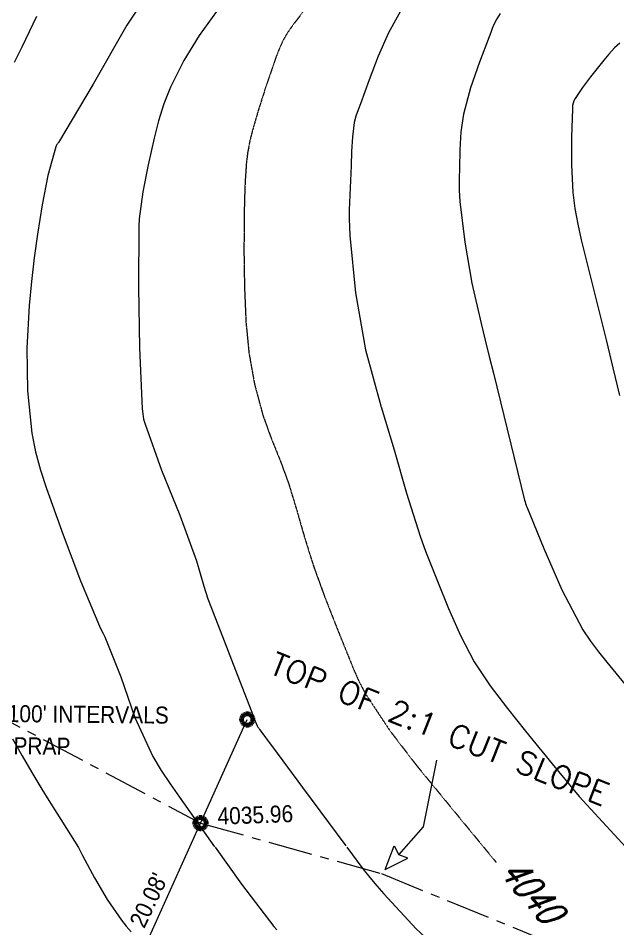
# Model space of a CAD drawing. Header units: inches. Extents: x 2775 to 17527, y 515 to 14737.
# Drawn here: x 7086 to 7721, y 4064 to 5027 of the extents above; entities that cross this region are included whole.
import ezdxf
from ezdxf.enums import TextEntityAlignment as Align

# ---------------------------------------------------------------- set-up
doc = ezdxf.new("R2010")
doc.units = ezdxf.units.IN
doc.header["$LTSCALE"] = 0.5
doc.header["$MEASUREMENT"] = 0
doc.linetypes.add('CENTER', pattern=[2, 1.25, -0.25, 0.25, -0.25])
doc.linetypes.add('HIDDEN', pattern=[0.375, 0.25, -0.125])
for name, color, linetype, lineweight in [('ARCHENT RD', 3, 'CENTER', 20), ('CONTROL', 6, 'CENTER', 25), ('LAYOUT', 6, 'CENTER', 25), ('Object', 4, 'CONTINUOUS', 30), ('VX-TOPO-MAJR', 1, 'HIDDEN', 20), ('VX-TOPO-MINR', 7, 'CONTINUOUS', 5)]:
    doc.layers.add(name, color=color, linetype=linetype, lineweight=lineweight)
doc.layers.add('TEXT', color=7, linetype='CONTINUOUS')
doc.styles.add('EXIST', font='romans.shx', dxfattribs={"width": 0.75, "oblique": 20, "height": 12})
doc.styles.add('SPHAND', font='SPHAND', dxfattribs={"bigfont": 'SPHAND'})
doc.styles.get("Standard").update_dxf_attribs({"font": 'romans.shx', "width": 0.75})

msp = doc.modelspace()

# ---------------------------------------------------------------- linework, layer by layer
at = {"layer": 'ARCHENT RD', "color": 4, "lineweight": 20, "ltscale": 75}
for p, q in [((7046.5931, 4299.0347, 3818.4722), (7279.2356, 4175.4356)), ((7279.2356, 4175.4356), (7470.8301, 4121.961)), ((7279.2356, 4175.4356), (7470.8301, 4121.961)), ((7470.8301, 4121.961), (7661.7408, 4043.9299))]:
    msp.add_line(p, q, dxfattribs=at)
at = {"layer": 'CONTROL', "linetype": 'Continuous', "lineweight": 5, "ltscale": 25}
for p, q in [((7279.2356, 4175.4356), (7328.6618, 4285.0027)), ((7180.0861, 3955.6426), (7279.2356, 4175.4356))]:
    msp.add_line(p, q, dxfattribs=at)
at = {"layer": 'LAYOUT', "color": 30, "lineweight": 106, "ltscale": 150}
msp.add_circle((7328.6618, 4285.0027), 6.0001, dxfattribs=at)
at = {"layer": 'LAYOUT', "color": 6, "lineweight": 106, "ltscale": 150}
msp.add_circle((7279.2356, 4175.4349), 6.0001, dxfattribs=at)
at = {"layer": 'Object', "color": 7, "lineweight": 30}
msp.add_lwpolyline([(6465.7965, 4883.7246, 0.00006933), (6465.6834, 4883.2753, 0.04860432), (6453.2139, 4800.4236, 0.03884362), (6456.1403, 4685.2295, 0.04549145), (6475.1961, 4588.222, 0.04560779), (6511.3689, 4496.6051, 0.03377167), (6570.2227, 4397.2337, 0.04082939), (6626.7117, 4327.9249, 0.02123933), (6725.447, 4233.5409, 0.03334345), (6787.0252, 4186.3649, 0.00758032), (6887.5223, 4121.6779, 0.00798766), (6984.4332, 4063.4841, 0.00602465), (7144.4506, 3973.3976, 0.02099905), (7183.4185, 3954.1535, 0.00980431), (7228.3984, 3935.2892, 0.00274276), (7396.7393, 3869.6046, 0.00373548)], format="xyb", dxfattribs=at)
at = {"layer": 'Object', "color": 7, "lineweight": 20}
for points in [[(6478.6526, 4885.604, 0.00081734), (6477.3206, 4880.347, 0.04860432), (6465.1975, 4799.7969, 0.03884362), (6468.0766, 4686.4639, 0.04549145), (6486.7124, 4591.5946, 0.04560779), (6522.083, 4502.0097, 0.03377167), (6580.1117, 4404.0314, 0.04082939), (6635.3645, 4336.2393, 0.02123933), (6733.3632, 4242.5594, 0.03334345), (6793.6723, 4196.3557, 0.00758032), (6893.8635, 4131.8656, 0.00798766), (6990.4457, 4073.8692, 0.00602465), (7150.2111, 3983.9246, 0.02099905), (7188.2756, 3965.1265, 0.00980431), (7232.8216, 3946.4442, 0.00281078), (7405.2206, 3879.2033, 0.00001121), (7405.6727, 3879.0299, 0.00796278)], [(6504.3975, 4889.3081, 0.00233943), (6500.595, 4874.4904, 0.04860432), (6489.1648, 4798.5434, 0.03884362), (6491.9493, 4688.9327, 0.04549145), (6509.745, 4598.3398, 0.04560779), (6543.5111, 4512.8188, 0.03377167), (6599.8895, 4417.6269, 0.04082939), (6652.6701, 4352.868, 0.02123933), (6749.1957, 4260.5965, 0.03334345), (6806.9666, 4216.3373, 0.00758032), (6906.5459, 4152.241, 0.00798766), (7002.4707, 4094.6393, 0.00602465), (7161.7321, 4004.9784, 0.02099905), (7197.99, 3987.0726, 0.00980431), (7241.6681, 3968.7543, 0.00281078), (7413.8157, 3901.6114, 0.00001121), (7414.2667, 3901.4384, 0.00001121)]]:
    msp.add_lwpolyline(points, format="xyb", dxfattribs=at)
at = {"layer": 'TEXT', "color": 7, "lineweight": 9}
for p, q in [((7515.2462, 4171.4333), (7529.2654, 4241.9577)), ((7488.8758, 4141.9973), (7515.2462, 4171.4333)), ((7474.7272, 4126.2039), (7483.9768, 4151.2699)), ((7483.9768, 4151.2699), (7488.8758, 4141.9973)), ((7498.6293, 4138.1434), (7488.8758, 4141.9973)), ((7474.7272, 4126.2039), (7498.6293, 4138.1434))]:
    msp.add_line(p, q, dxfattribs=at)
at = {"layer": 'VX-TOPO-MAJR', "flags": 128}
msp.add_lwpolyline([(8579.6405, 5840.6311), (8531.1839, 5808.1715), (8429.5503, 5778.0431), (8335.2581, 5737.2069), (8305.4255, 5713.6516), (8276.2311, 5688.631), (8246.1751, 5665.3103), (8136.2714, 5611.4428), (8019.2381, 5567.6902), (7914.9532, 5504.086), (7907.7114, 5494.8575), (7901.9249, 5484.4543), (7895.274, 5474.8035), (7852.9492, 5430.9759), (7809.2481, 5388.0315), (7766.7822, 5344.4025), (7757.4064, 5331.4989), (7748.8185, 5317.8204), (7738.0673, 5305.8858), (7719.6439, 5297.1605), (7699.1347, 5293.0161), (7679.4578, 5287.2379), (7671.2459, 5282.7599), (7663.1472, 5277.886), (7654.8503, 5273.5535), (7650.5115, 5272.4588), (7645.9636, 5271.9014), (7641.7024, 5270.5866), (7620.702, 5256.3442), (7601.0373, 5239.9695), (7580.6827, 5224.9552), (7562.821, 5215.834), (7544.3827, 5207.4118), (7527.2555, 5196.7806), (7512.8866, 5184.0638), (7499.605, 5170.3073), (7486.9726, 5155.8738), (7450.2427, 5112.0776), (7414.366, 5067.8115), (7379.3618, 5022.6448), (7374.5982, 5016.2099), (7370.1368, 5009.5917), (7366.2138, 5002.6109), (7362.2766, 4993.847), (7358.8573, 4984.9151), (7355.6831, 4975.873), (7348.0366, 4953.4065), (7340.7916, 4930.8548), (7334.1383, 4908.0333), (7331.3137, 4896.5954), (7329.1373, 4885.0553), (7327.7071, 4873.3865), (7326.3992, 4854.0182), (7325.6922, 4834.6557), (7325.3373, 4815.2617), (7325.1523, 4778.5298), (7325.7281, 4741.8409), (7327.2766, 4705.2377), (7330.5053, 4672.1517), (7336.4285, 4639.3419), (7345.14, 4606.8833), (7353.9697, 4582.3958), (7363.641, 4558.4683), (7372.5297, 4534.2936), (7381.4301, 4504.7977), (7389.9474, 4475.1501), (7399.2596, 4445.7492), (7410.671, 4414.4601), (7422.8148, 4383.4514), (7435.301, 4352.54), (7440.8688, 4338.7989), (7446.8232, 4325.2414), (7453.7584, 4312.0992), (7479.5482, 4273.1581), (7507.8817, 4236.2354), (7591.9489, 4133.9735)], dxfattribs=at)
at = {"layer": 'VX-TOPO-MINR', "ltscale": 50}
for points in [[(7240.9007, 5079.2996), (7201.2158, 5019.5099), (7165.5515, 4957.0199), (7128.8019, 4895.2884), (7128.3219, 4894.5807), (7127.8276, 4893.8816), (7127.3433, 4893.1731), (7126.8624, 4892.4023), (7126.4367, 4891.6019), (7126.0946, 4890.7567), (7117.5965, 4860.2621), (7111.525, 4829.4291), (7106.6952, 4798.297), (7103.2295, 4773.1812), (7100.2948, 4748.0579), (7097.9762, 4722.8188), (7095.5288, 4677.6722), (7096.0077, 4632.5385), (7100.5838, 4587.9079), (7104.5713, 4568.2023), (7109.9531, 4548.7298), (7116.3011, 4529.436), (7133.7634, 4480.1486), (7152.1765, 4431.5215), (7172.3689, 4383.5628), (7174.2226, 4379.7673), (7176.1938, 4376.0339), (7178.0878, 4372.2691), (7194.7579, 4330.0765), (7209.8091, 4287.1136), (7228.5761, 4245.8086), (7237.5319, 4231.0885), (7247.1557, 4216.8269), (7257.074, 4202.7367), (7260.9754, 4197.204)], [(7240.9007, 5079.2996), (7201.2158, 5019.5099), (7165.5515, 4957.0199), (7128.8019, 4895.2884), (7128.3219, 4894.5807), (7127.8276, 4893.8816), (7127.3433, 4893.1731), (7126.8624, 4892.4023), (7126.4367, 4891.6019), (7126.0946, 4890.7567), (7117.5965, 4860.2621), (7111.525, 4829.4291), (7106.6952, 4798.297), (7103.2295, 4773.1812), (7100.2948, 4748.0579), (7097.9762, 4722.8188), (7095.5288, 4677.6722), (7096.0077, 4632.5385), (7100.5838, 4587.9079), (7104.5713, 4568.2023), (7109.9531, 4548.7298), (7116.3011, 4529.436), (7133.7634, 4480.1486), (7152.1765, 4431.5215), (7172.3689, 4383.5628), (7174.2226, 4379.7673), (7176.1938, 4376.0339), (7178.0878, 4372.2691), (7194.7579, 4330.0765), (7209.8091, 4287.1136), (7228.5761, 4245.8086), (7237.5319, 4231.0885), (7247.1557, 4216.8269), (7257.074, 4202.7367), (7294.1506, 4150.157)], [(7496.4057, 5044.5366), (7477.934, 5011.2794), (7467.1105, 4986.5982), (7457.5503, 4961.5174), (7448.3728, 4936.2227), (7445.8401, 4929.6998), (7443.441, 4923.1477), (7441.7565, 4916.3836), (7439.9696, 4901.1593), (7439.1207, 4885.9019), (7438.5176, 4870.6259), (7437.8107, 4855.0549), (7437.1638, 4839.4855), (7436.6123, 4823.8957), (7436.494, 4814.8328), (7436.6724, 4805.7777), (7437.0909, 4796.7438), (7443.0058, 4736.1297), (7453.8572, 4676.0218), (7469.8168, 4616.5571), (7469.9275, 4616.2502), (7470.0487, 4615.9502), (7470.1602, 4615.6471), (7483.9174, 4570.0554), (7497.0826, 4524.2292), (7511.4764, 4478.7843), (7517.2885, 4462.8483), (7523.4735, 4447.0551), (7529.8328, 4431.3115), (7541.5836, 4402.3111), (7554.1503, 4373.6983), (7568.7869, 4345.962), (7585.6075, 4320.5639), (7604.087, 4296.4822), (7623.1571, 4272.7808), (7651.2832, 4237.9974), (7679.8821, 4203.7124), (7729.353, 4149.9297)], [(7296.0191, 5033.7322), (7277.8094, 5008.5035), (7261.5833, 4981.9318), (7247.4024, 4953.9274), (7240.3876, 4936.3058), (7234.8708, 4918.3056), (7230.2677, 4899.9739), (7223.7433, 4871.5938), (7218.1388, 4843.1411), (7214.378, 4814.3707), (7214.2038, 4811.7906), (7214.1096, 4809.2113), (7214.0623, 4806.6277), (7213.738, 4742.2286), (7214.7475, 4677.9051), (7217.4624, 4613.7317), (7218.0048, 4608.1737), (7218.9998, 4602.6621), (7220.4632, 4597.2095), (7238.012, 4548.5414), (7257.2333, 4500.9864), (7274.8992, 4452.9401), (7278.8705, 4439.5126), (7282.6678, 4426.0162), (7287.0427, 4412.7141), (7302.3019, 4372.617), (7317.8412, 4332.629), (7333.4625, 4292.6648), (7335.3058, 4287.8772), (7337.1739, 4283.1003), (7339.1711, 4278.3662), (7339.9185, 4277.0014), (7340.8148, 4275.7219), (7341.7497, 4274.4689), (7346.2552, 4268.2856), (7350.7672, 4262.1087), (7355.2938, 4255.9419), (7387.1124, 4212.8831), (7398.2948, 4197.8398)], [(7296.0191, 5033.7322), (7277.8094, 5008.5035), (7261.5833, 4981.9318), (7247.4024, 4953.9274), (7240.3876, 4936.3058), (7234.8708, 4918.3056), (7230.2677, 4899.9739), (7223.7433, 4871.5938), (7218.1388, 4843.1411), (7214.378, 4814.3707), (7214.2038, 4811.7906), (7214.1096, 4809.2113), (7214.0623, 4806.6277), (7213.738, 4742.2286), (7214.7475, 4677.9051), (7217.4624, 4613.7317), (7218.0048, 4608.1737), (7218.9998, 4602.6621), (7220.4632, 4597.2095), (7238.012, 4548.5414), (7257.2333, 4500.9864), (7274.8992, 4452.9401), (7278.8705, 4439.5126), (7282.6678, 4426.0162), (7287.0427, 4412.7141), (7302.3019, 4372.617), (7317.8412, 4332.629), (7333.4625, 4292.6648), (7335.3058, 4287.8772), (7337.1739, 4283.1003), (7339.1711, 4278.3662), (7339.9185, 4277.0014), (7340.8148, 4275.7219), (7341.7497, 4274.4689), (7346.2552, 4268.2856), (7350.7672, 4262.1087), (7355.2938, 4255.9419), (7387.1124, 4212.8831), (7432.838, 4151.37)], [(7596.3665, 5031.5379), (7592.6762, 5025.9383), (7589.6542, 5019.9479), (7587.8885, 5015.7168), (7586.2234, 5011.464), (7584.6235, 5007.1749), (7574.5419, 4980.2464), (7565.0111, 4953.1976), (7557.3358, 4925.3515), (7554.5422, 4906.4852), (7553.6349, 4887.5269), (7553.3123, 4868.5104), (7553.0026, 4856.6322), (7552.9395, 4844.7708), (7553.5532, 4832.9693), (7558.8376, 4789.6622), (7566.4198, 4746.5645), (7576.0132, 4703.8524), (7580.3659, 4686.3314), (7584.7295, 4668.8287), (7589.0765, 4651.3224), (7600.107, 4606.5207), (7611.1074, 4561.7103), (7622.1566, 4516.9099), (7622.6172, 4515.1989), (7623.135, 4513.5037), (7623.6933, 4511.8194), (7623.9047, 4511.2357), (7624.1315, 4510.6585), (7624.3647, 4510.083), (7642.2984, 4465.8234), (7661.4774, 4422.1552), (7683.8153, 4379.8247), (7691.6547, 4367.9577), (7700.2684, 4356.7052), (7709.1938, 4345.6659), (7747.2182, 4299.0868)], [(7722.8973, 5000.1998), (7717.1843, 4995.2566), (7711.3179, 4988.7914), (7705.7792, 4982.1861), (7700.362, 4975.439), (7691.7123, 4964.5367), (7683.3415, 4953.4861), (7675.4279, 4941.8545), (7674.2061, 4939.47), (7673.3913, 4936.9387), (7672.915, 4934.3195), (7672.7867, 4933.0998), (7672.7025, 4931.8809), (7672.6559, 4930.6582), (7671.8856, 4901.1137), (7671.7285, 4871.611), (7673.2551, 4842.2571), (7675.306, 4825.4493), (7678.2487, 4808.7227), (7681.972, 4792.1457), (7690.7286, 4756.8771), (7699.5069, 4721.6454), (7708.2665, 4686.4103), (7715.4676, 4656.9675), (7722.6368, 4627.5158)], [(7294.7451, 4149.9297), (7322.5833, 4110.955), (7356.9187, 4066.1588), (7360.0174, 4062.4575)], [(7434.0022, 4149.9297), (7451.0838, 4127.0106), (7458.2139, 4117.9367), (7465.6701, 4109.1234), (7473.3105, 4100.4229), (7507.4314, 4063.6774), (7544.0481, 4029.6036)], [(7476.1706, 4140.1775), (7476.3288, 4139.9656)]]:
    msp.add_lwpolyline(points, dxfattribs=at)
at = {"layer": 'VX-TOPO-MINR'}
for points in [[(7105.7895, 5028.3702), (7097.9909, 5012.1986), (7090.1751, 4996.0394), (7082.1699, 4979.9774)], [(7080.428, 4264.5051), (7090.4463, 4246.5521), (7100.8234, 4228.8069), (7111.4772, 4211.2206), (7118.7948, 4199.4243), (7150.0813, 4149.6139)], [(7150.0813, 4149.6139), (7154.2317, 4141.0987), (7166.9821, 4117.6653), (7180.3606, 4094.6634), (7195.5618, 4072.8998), (7200.6329, 4066.5654), (7205.7558, 4060.2784)]]:
    msp.add_lwpolyline(points, dxfattribs=at)

# ---------------------------------------------------------------- texts
at = {"layer": 'CONTROL', "color": 6, "style": 'SPHAND', "width": 0.92}
msp.add_text('4035.96', height=17.99928, rotation=2.035524, dxfattribs=at).set_placement((7297.4886, 4173.698, -4026.6127))
at = {"layer": 'CONTROL', "style": 'SPHAND', "width": 0.92}
msp.add_text("20.08'", height=17.99928, rotation=64.5492018, dxfattribs=at).set_placement((7219.6189, 4063.1689, -4026.6127))
at = {"layer": 'TEXT'}
msp.add_text('TOP OF 2:1 CUT SLOPE', height=23.99904, rotation=338.3268566, dxfattribs=at).set_placement((7350.4837, 4334.3421, -36430.5427))
at = {"layer": 'TEXT', "style": 'SPHAND', "width": 0.92}
for s, p in [("3' x 6'SEDIMENT TRAPS @ 100' INTERVALS", (6789.5352, 4285.0411, 22101.1158)), ('w/ 6" FRACTURED CONC RIPRAP', (6790.406, 4251.1042, 22101.1158))]:
    msp.add_text(s, height=17.99928, rotation=359.4385323, dxfattribs=at).set_placement(p)
at = {"layer": 'TEXT', "style": 'EXIST', "oblique": 20, "width": 0.75}
msp.add_text('4040', height=28.80051, rotation=310.4165034, dxfattribs=at).set_placement((7629.4775, 4104.1574, 3890.4735), align=Align.MIDDLE_CENTER)

doc.saveas('drawing.dxf')
